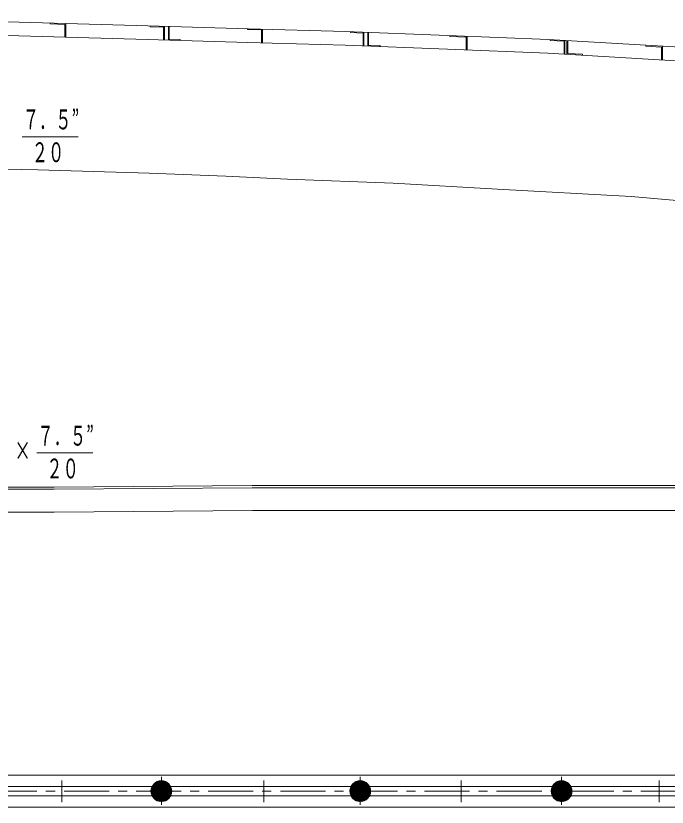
# Model space of a CAD drawing. Units: millimetres, scale not verified. Extents: x -28714 to 28714, y -20310 to 20310.
# Drawn here: x 4026 to 7639, y -10230 to -5842 of the extents above; entities that cross this region are included whole.
import ezdxf
from ezdxf.enums import TextEntityAlignment as Align

# ---------------------------------------------------------------- set-up
doc = ezdxf.new("R2010")
doc.units = ezdxf.units.MM
doc.header["$LTSCALE"] = 50
doc.linetypes.add('CHAIN1', pattern=[8, 5, -1, 1, -1])
for name, color, linetype, lineweight in [('0-0_0', 3, 'Continuous', 18), ('0-1', 4, 'CHAIN1', 18), ('0-2_寸法', 2, 'Continuous', 18)]:
    doc.layers.add(name, color=color, linetype=linetype, lineweight=lineweight)
doc.styles.add('ＭＳ ゴシック', font='')
doc.styles.get('ＭＳ ゴシック').set_extended_font_data('MS Gothic')

msp = doc.modelspace()

# ---------------------------------------------------------------- linework, layer by layer
at = {"layer": '0-0_0'}
for p, q in [((4216.72, -5886.75), (4216.72, -5881.67)), ((4302.95, -5884.13), (4302.95, -5960.36)), ((4770.93, -5902.6), (4770.93, -5897.52)), ((4849.85, -5899.77), (4849.85, -5976)), ((4871.73, -5976.63), (4871.73, -5900.4)), ((5310.07, -5918.02), (5310.07, -5912.94)), ((5393.49, -5915.32), (5393.49, -5991.55)), ((5882.52, -5934.67), (5882.52, -5929.59)), ((5956.75, -5932.11), (5956.75, -6008.74)), ((5977.37, -6009.54), (5977.37, -5933.29)), ((6433.9, -5956.16), (6433.9, -5951.07)), ((6529.43, -5954.8), (6529.43, -6031.05)), ((4937.66, -5978.52), (4937.66, -5973.43)), ((6046.3, -6012.23), (6046.3, -6007.15)), ((6989.89, -5978.02), (6989.89, -5972.93)), ((7071.67, -5977.78), (7071.67, -6054.11)), ((7083.02, -6054.79), (7083.02, -5978.45)), ((7519.67, -6009.45), (7519.67, -6004.36)), ((7612.57, -6009.87), (7612.57, -6086.2)), ((7169.44, -6059.91), (7169.44, -6054.82)), ((19324.21, -10052.4), (-12307.01, -10052.4)), ((4280.86, -10201.88), (4280.86, -10082.8)), ((4775.38, -10137.91), (4829.51, -10083.79)), ((4775.9, -10132.9), (4824.5, -10084.3)), ((4776.48, -10141.3), (4832.9, -10084.88)), ((4777.01, -10127.3), (4818.9, -10085.41)), ((4779.08, -10120.75), (4812.35, -10087.48)), ((4780.97, -10141.3), (4832.9, -10089.37)), ((4783.23, -10112.1), (4803.7, -10091.63)), ((4832.9, -10062.13), (4832.9, -10217.36)), ((4832.9, -10084.88), (4834.08, -10083.7)), ((4832.9, -10089.37), (4838.33, -10083.94)), ((4832.9, -10093.87), (4842.3, -10084.46)), ((4832.9, -10098.36), (4846.05, -10085.21)), ((4832.9, -10102.85), (4849.59, -10086.16)), ((4832.9, -10107.34), (4852.95, -10087.29)), ((4832.9, -10111.83), (4856.14, -10088.58)), ((4832.9, -10116.32), (4859.18, -10090.03)), ((4832.9, -10120.81), (4862.08, -10091.62)), ((4832.9, -10125.3), (4864.84, -10093.35)), ((5401.34, -10201.88), (5401.34, -10082.8)), ((5878.74, -10137.91), (5932.87, -10083.79)), ((5879.26, -10132.9), (5927.86, -10084.3)), ((5879.84, -10141.3), (5936.26, -10084.88)), ((5880.37, -10127.3), (5922.26, -10085.41)), ((5882.43, -10120.75), (5915.7, -10087.48)), ((5884.33, -10141.3), (5936.26, -10089.37)), ((5886.59, -10112.1), (5907.06, -10091.63)), ((5936.26, -10062.13), (5936.26, -10217.36)), ((5936.26, -10084.88), (5937.44, -10083.7)), ((5936.26, -10089.37), (5941.69, -10083.94)), ((5936.26, -10093.87), (5945.66, -10084.46)), ((5936.26, -10098.36), (5949.41, -10085.21)), ((5936.26, -10102.85), (5952.95, -10086.16)), ((5936.26, -10107.34), (5956.31, -10087.29)), ((5936.26, -10111.83), (5959.5, -10088.58)), ((5936.26, -10116.32), (5962.54, -10090.03)), ((5936.26, -10120.81), (5965.44, -10091.62)), ((5936.26, -10125.3), (5968.2, -10093.35)), ((6495.5, -10201.88), (6495.5, -10082.8)), ((6995.52, -10137.91), (7049.64, -10083.79)), ((6996.04, -10132.9), (7044.64, -10084.3)), ((6996.62, -10141.3), (7053.04, -10084.88)), ((6997.15, -10127.3), (7039.04, -10085.41)), ((6999.21, -10120.75), (7032.48, -10087.48)), ((7001.11, -10141.3), (7053.04, -10089.37)), ((7003.37, -10112.1), (7023.84, -10091.63)), ((7053.04, -10062.13), (7053.04, -10217.36)), ((7053.04, -10084.88), (7054.22, -10083.7)), ((7053.04, -10089.37), (7058.47, -10083.94)), ((7053.04, -10093.87), (7062.44, -10084.46)), ((7053.04, -10098.36), (7066.18, -10085.21)), ((7053.04, -10102.85), (7069.72, -10086.16)), ((7053.04, -10107.34), (7073.08, -10087.29)), ((7053.04, -10111.83), (7076.28, -10088.58)), ((7053.04, -10116.32), (7079.32, -10090.03)), ((7053.04, -10120.81), (7082.22, -10091.62)), ((7053.04, -10125.3), (7084.98, -10093.35)), ((7593.58, -10201.88), (7593.58, -10082.8)), ((19346.58, -10115.9), (956.46, -10115.9)), ((4785.46, -10141.3), (4832.9, -10093.87)), ((4789.95, -10141.3), (4832.9, -10098.36)), ((4794.44, -10141.3), (4832.9, -10102.85)), ((4798.93, -10141.3), (4832.9, -10107.34)), ((4803.42, -10141.3), (4832.9, -10111.83)), ((4807.91, -10141.3), (4832.9, -10116.32)), ((4812.4, -10141.3), (4832.9, -10120.81)), ((4816.89, -10141.3), (4832.9, -10125.3)), ((4821.38, -10141.3), (4832.9, -10129.79)), ((4825.87, -10141.3), (4832.9, -10134.28)), ((4832.9, -10129.79), (4867.47, -10095.21)), ((4832.9, -10134.28), (4869.97, -10097.2)), ((4832.9, -10138.77), (4872.35, -10099.31)), ((4834.85, -10141.3), (4874.6, -10101.55)), ((4839.34, -10141.3), (4876.73, -10103.91)), ((4843.83, -10141.3), (4878.74, -10106.4)), ((4848.32, -10141.3), (4880.61, -10109.01)), ((4852.82, -10141.3), (4882.36, -10111.76)), ((4857.31, -10141.3), (4883.97, -10114.64)), ((4861.8, -10141.3), (4885.44, -10117.66)), ((4866.29, -10141.3), (4886.75, -10120.83)), ((4870.78, -10141.3), (4887.91, -10124.17)), ((4875.27, -10141.3), (4888.88, -10127.69)), ((4879.76, -10141.3), (4889.66, -10131.4)), ((4884.25, -10141.3), (4890.2, -10135.34)), ((5888.82, -10141.3), (5936.26, -10093.87)), ((5893.31, -10141.3), (5936.26, -10098.36)), ((5897.8, -10141.3), (5936.26, -10102.85)), ((5902.29, -10141.3), (5936.26, -10107.34)), ((5906.78, -10141.3), (5936.26, -10111.83)), ((5911.27, -10141.3), (5936.26, -10116.32)), ((5915.76, -10141.3), (5936.26, -10120.81)), ((5920.25, -10141.3), (5936.26, -10125.3)), ((5924.74, -10141.3), (5936.26, -10129.79)), ((5929.23, -10141.3), (5936.26, -10134.28)), ((5936.26, -10129.79), (5970.83, -10095.21)), ((5936.26, -10134.28), (5973.33, -10097.2)), ((5936.26, -10138.77), (5975.71, -10099.31)), ((5938.21, -10141.3), (5977.96, -10101.55)), ((5942.7, -10141.3), (5980.09, -10103.91)), ((5947.19, -10141.3), (5982.1, -10106.4)), ((5951.68, -10141.3), (5983.97, -10109.01)), ((5956.17, -10141.3), (5985.72, -10111.76)), ((5960.66, -10141.3), (5987.33, -10114.64)), ((5965.15, -10141.3), (5988.8, -10117.66)), ((5969.64, -10141.3), (5990.11, -10120.83)), ((5974.13, -10141.3), (5991.26, -10124.17)), ((5978.62, -10141.3), (5992.24, -10127.69)), ((5983.11, -10141.3), (5993.01, -10131.4)), ((5987.6, -10141.3), (5993.56, -10135.34)), ((7005.6, -10141.3), (7053.04, -10093.87)), ((7010.09, -10141.3), (7053.04, -10098.36)), ((7014.58, -10141.3), (7053.04, -10102.85)), ((7019.07, -10141.3), (7053.04, -10107.34)), ((7023.56, -10141.3), (7053.04, -10111.83)), ((7028.05, -10141.3), (7053.04, -10116.32)), ((7032.54, -10141.3), (7053.04, -10120.81)), ((7037.03, -10141.3), (7053.04, -10125.3)), ((7041.52, -10141.3), (7053.04, -10129.79)), ((7046.01, -10141.3), (7053.04, -10134.28)), ((7053.04, -10129.79), (7087.61, -10095.21)), ((7053.04, -10134.28), (7090.11, -10097.2)), ((7053.04, -10138.77), (7092.49, -10099.31)), ((7054.99, -10141.3), (7094.74, -10101.55)), ((7059.48, -10141.3), (7096.87, -10103.91)), ((7063.97, -10141.3), (7098.87, -10106.4)), ((7068.46, -10141.3), (7100.75, -10109.01)), ((7072.95, -10141.3), (7102.5, -10111.76)), ((7077.44, -10141.3), (7104.11, -10114.64)), ((7081.93, -10141.3), (7105.58, -10117.66)), ((7086.42, -10141.3), (7106.89, -10120.83)), ((7090.91, -10141.3), (7108.04, -10124.17)), ((7095.4, -10141.3), (7109.02, -10127.69)), ((7099.89, -10141.3), (7109.79, -10131.4)), ((7104.38, -10141.3), (7110.34, -10135.34)), ((19346.58, -10166.7), (956.46, -10166.7)), ((4775.3, -10142.49), (4776.48, -10141.3)), ((4775.54, -10146.73), (4780.97, -10141.3)), ((4776.06, -10150.71), (4785.46, -10141.3)), ((4776.8, -10154.45), (4789.95, -10141.3)), ((4777.75, -10157.99), (4794.44, -10141.3)), ((4778.89, -10161.35), (4798.93, -10141.3)), ((4780.18, -10164.54), (4803.42, -10141.3)), ((4781.63, -10167.58), (4807.91, -10141.3)), ((4783.22, -10170.48), (4812.4, -10141.3)), ((4784.95, -10173.24), (4816.89, -10141.3)), ((4786.81, -10175.87), (4821.38, -10141.3)), ((4788.8, -10178.38), (4825.87, -10141.3)), ((4790.91, -10180.75), (4830.36, -10141.3)), ((4793.15, -10183.01), (4832.9, -10143.26)), ((4795.51, -10185.13), (4832.9, -10147.75)), ((4798, -10187.14), (4832.9, -10152.24)), ((4800.61, -10189.02), (4832.9, -10156.73)), ((4803.35, -10190.76), (4832.9, -10161.22)), ((4806.23, -10192.37), (4832.9, -10165.71)), ((4809.26, -10193.84), (4832.9, -10170.2)), ((4812.43, -10195.16), (4832.9, -10174.69)), ((4815.77, -10196.31), (4832.9, -10179.18)), ((4830.36, -10141.3), (4832.9, -10138.77)), ((4832.9, -10143.26), (4834.85, -10141.3)), ((4832.9, -10147.75), (4839.34, -10141.3)), ((4832.9, -10152.24), (4843.83, -10141.3)), ((4832.9, -10156.73), (4848.32, -10141.3)), ((4832.9, -10161.22), (4852.82, -10141.3)), ((4832.9, -10165.71), (4857.31, -10141.3)), ((4832.9, -10170.2), (4861.8, -10141.3)), ((4832.9, -10174.69), (4866.29, -10141.3)), ((4832.9, -10179.18), (4870.78, -10141.3)), ((4832.9, -10183.67), (4875.27, -10141.3)), ((4832.9, -10188.16), (4879.76, -10141.3)), ((4832.9, -10192.65), (4884.25, -10141.3)), ((4832.9, -10197.14), (4888.74, -10141.3)), ((4835.68, -10198.85), (4890.44, -10144.08)), ((4840.62, -10198.39), (4889.99, -10149.02)), ((4846.13, -10197.37), (4888.97, -10154.54)), ((4852.53, -10195.47), (4887.06, -10160.93)), ((4860.76, -10191.73), (4883.33, -10169.16)), ((4888.74, -10141.3), (4890.49, -10139.55)), ((5878.66, -10142.49), (5879.84, -10141.3)), ((5878.9, -10146.73), (5884.33, -10141.3)), ((5879.42, -10150.71), (5888.82, -10141.3)), ((5880.16, -10154.45), (5893.31, -10141.3)), ((5881.11, -10157.99), (5897.8, -10141.3)), ((5882.24, -10161.35), (5902.29, -10141.3)), ((5883.54, -10164.54), (5906.78, -10141.3)), ((5884.99, -10167.58), (5911.27, -10141.3)), ((5886.58, -10170.48), (5915.76, -10141.3)), ((5888.31, -10173.24), (5920.25, -10141.3)), ((5890.17, -10175.87), (5924.74, -10141.3)), ((5892.16, -10178.38), (5929.23, -10141.3)), ((5894.27, -10180.75), (5933.72, -10141.3)), ((5896.51, -10183.01), (5936.26, -10143.26)), ((5898.87, -10185.13), (5936.26, -10147.75)), ((5901.35, -10187.14), (5936.26, -10152.24)), ((5903.97, -10189.02), (5936.26, -10156.73)), ((5906.71, -10190.76), (5936.26, -10161.22)), ((5909.59, -10192.37), (5936.26, -10165.71)), ((5912.61, -10193.84), (5936.26, -10170.2)), ((5915.79, -10195.16), (5936.26, -10174.69)), ((5919.13, -10196.31), (5936.26, -10179.18)), ((5933.72, -10141.3), (5936.26, -10138.77)), ((5936.26, -10143.26), (5938.21, -10141.3)), ((5936.26, -10147.75), (5942.7, -10141.3)), ((5936.26, -10152.24), (5947.19, -10141.3)), ((5936.26, -10156.73), (5951.68, -10141.3)), ((5936.26, -10161.22), (5956.17, -10141.3)), ((5936.26, -10165.71), (5960.66, -10141.3)), ((5936.26, -10170.2), (5965.15, -10141.3)), ((5936.26, -10174.69), (5969.64, -10141.3)), ((5936.26, -10179.18), (5974.13, -10141.3)), ((5936.26, -10183.67), (5978.62, -10141.3)), ((5936.26, -10188.16), (5983.11, -10141.3)), ((5936.26, -10192.65), (5987.6, -10141.3)), ((5936.26, -10197.14), (5992.09, -10141.3)), ((5939.04, -10198.85), (5993.8, -10144.08)), ((5943.98, -10198.39), (5993.35, -10149.02)), ((5949.49, -10197.37), (5992.33, -10154.54)), ((5955.89, -10195.47), (5990.42, -10160.93)), ((5964.11, -10191.73), (5986.69, -10169.16)), ((5992.09, -10141.3), (5993.84, -10139.55)), ((6995.43, -10142.49), (6996.62, -10141.3)), ((6995.68, -10146.73), (7001.11, -10141.3)), ((6996.2, -10150.71), (7005.6, -10141.3)), ((6996.94, -10154.45), (7010.09, -10141.3)), ((6997.89, -10157.99), (7014.58, -10141.3)), ((6999.02, -10161.35), (7019.07, -10141.3)), ((7000.32, -10164.54), (7023.56, -10141.3)), ((7001.77, -10167.58), (7028.05, -10141.3)), ((7003.36, -10170.48), (7032.54, -10141.3)), ((7005.09, -10173.24), (7037.03, -10141.3)), ((7006.95, -10175.87), (7041.52, -10141.3)), ((7008.94, -10178.38), (7046.01, -10141.3)), ((7011.05, -10180.75), (7050.5, -10141.3)), ((7013.29, -10183.01), (7053.04, -10143.26)), ((7015.65, -10185.13), (7053.04, -10147.75)), ((7018.13, -10187.14), (7053.04, -10152.24)), ((7020.75, -10189.02), (7053.04, -10156.73)), ((7023.49, -10190.76), (7053.04, -10161.22)), ((7026.37, -10192.37), (7053.04, -10165.71)), ((7029.39, -10193.84), (7053.04, -10170.2)), ((7032.57, -10195.16), (7053.04, -10174.69)), ((7035.91, -10196.31), (7053.04, -10179.18)), ((7050.5, -10141.3), (7053.04, -10138.77)), ((7053.04, -10143.26), (7054.99, -10141.3)), ((7053.04, -10147.75), (7059.48, -10141.3)), ((7053.04, -10152.24), (7063.97, -10141.3)), ((7053.04, -10156.73), (7068.46, -10141.3)), ((7053.04, -10161.22), (7072.95, -10141.3)), ((7053.04, -10165.71), (7077.44, -10141.3)), ((7053.04, -10170.2), (7081.93, -10141.3)), ((7053.04, -10174.69), (7086.42, -10141.3)), ((7053.04, -10179.18), (7090.91, -10141.3)), ((7053.04, -10183.67), (7095.4, -10141.3)), ((7053.04, -10188.16), (7099.89, -10141.3)), ((7053.04, -10192.65), (7104.38, -10141.3)), ((7053.04, -10197.14), (7108.87, -10141.3)), ((7055.82, -10198.85), (7110.58, -10144.08)), ((7060.76, -10198.39), (7110.13, -10149.02)), ((7066.27, -10197.37), (7109.11, -10154.54)), ((7072.67, -10195.47), (7107.2, -10160.93)), ((7080.89, -10191.73), (7103.47, -10169.16)), ((7108.87, -10141.3), (7110.62, -10139.55)), ((4819.28, -10197.28), (4832.9, -10183.67)), ((4823, -10198.06), (4832.9, -10188.16)), ((4826.94, -10198.61), (4832.9, -10192.65)), ((4831.15, -10198.89), (4832.9, -10197.14)), ((5922.64, -10197.28), (5936.26, -10183.67)), ((5926.36, -10198.06), (5936.26, -10188.16)), ((5930.3, -10198.61), (5936.26, -10192.65)), ((5934.51, -10198.89), (5936.26, -10197.14)), ((7039.42, -10197.28), (7053.04, -10183.67)), ((7043.14, -10198.06), (7053.04, -10188.16)), ((7047.08, -10198.61), (7053.04, -10192.65)), ((7051.29, -10198.89), (7053.04, -10197.14)), ((19324.21, -10230.2), (-12307.01, -10230.2))]:
    msp.add_line(p, q, dxfattribs=at)
for points in [[(-719.23, -5847.85), (307.44, -5847.85), (866.63, -5841.69), (1424.84, -5841.69), (1993.87, -5847.78), (2560.45, -5853.83), (3082.68, -5859.42), (3651.23, -5865.49), (4758.11, -5897.15), (5315.51, -5913.09), (5855.29, -5928.53), (6422.35, -5950.62), (6980.68, -5972.38), (8187.75, -6043.99)], [(-718.26, -5924.05), (307.86, -5924.05), (867.05, -5917.89), (1424.43, -5917.89), (1993.05, -5923.97), (2559.64, -5930.03), (3081.87, -5935.61), (3649.73, -5941.68), (4755.93, -5973.32), (5313.33, -5989.26), (5852.72, -6004.69), (6419.38, -6026.77), (6976.94, -6048.49), (8182.2, -6120)], [(4216.72, -5886.75), (4297.87, -5889.07), (4297.87, -5960.22)], [(4770.93, -5902.6), (4844.77, -5904.71), (4844.77, -5975.86)], [(4876.81, -5900.4), (4876.81, -5971.69), (4937.66, -5973.43)], [(5310.07, -5918.02), (5388.41, -5920.26), (5388.41, -5991.41)], [(5882.52, -5934.67), (5951.67, -5937.37), (5951.67, -6008.54)], [(5982.45, -5933.29), (5982.45, -6004.66), (6046.3, -6007.15)], [(6433.9, -5956.16), (6524.35, -5959.68), (6524.35, -6030.86)], [(6989.89, -5978.02), (7066.59, -5982.57), (7066.59, -6053.81)], [(7088.1, -5978.45), (7088.1, -6050), (7169.44, -6054.82)], [(7519.67, -6009.45), (7607.49, -6014.65), (7607.49, -6085.9)], [(-1201.03, -6701.03), (61.25, -6671.74), (931.06, -6663.08), (1420.17, -6657.79), (1827.41, -6663.91), (2526.69, -6666.74), (3593.27, -6684.06), (4146.77, -6695.66), (4766.05, -6713.34), (5190.44, -6730.48), (5533.32, -6746.63), (6118.07, -6770.01), (6697.96, -6802.26), (7439.41, -6843.5), (8050.6, -6897.67)], [(17000.33, -9244.57), (15887.09, -8997.99), (14633.19, -8811.79), (13194.72, -8659.34), (11285.71, -8542.41), (9543.15, -8482.65), (8741.87, -8463.38), (7748.2, -8458.49), (6536.93, -8458.49), (5337.21, -8458.49), (4237.97, -8467.51), (3274.75, -8467.51), (2393.98, -8481.12), (1282.38, -8487.85), (338.49, -8491.19), (-785.02, -8488.88), (-1315.24, -8487.91), (-1900.19, -8473.12), (-2462.28, -8458.9), (-3020.01, -8454.55), (-3395.54, -8439.49)], [(17003.08, -9232.17), (15889.4, -8985.49), (14634.79, -8799.18), (13195.78, -8646.68), (11286.32, -8529.72), (9543.52, -8469.96), (8742.06, -8450.68), (7748.23, -8445.79), (6536.93, -8445.79), (5337.16, -8445.79), (4237.92, -8454.81), (3274.66, -8454.81), (2393.85, -8468.42), (1282.32, -8475.15), (338.48, -8478.49), (-784.99, -8476.18), (-1315.07, -8475.21), (-1899.87, -8460.42), (-2462.07, -8446.21), (-3019.71, -8441.85), (-3395.03, -8426.8)], [(16972.87, -9368.57), (15864, -9122.95), (14617.16, -8937.8), (13184.14, -8785.93), (11279.65, -8669.28), (9539.45, -8609.6), (8740.03, -8590.37), (7747.89, -8585.49), (6536.93, -8585.49), (5337.73, -8585.49), (4238.49, -8594.51), (3275.74, -8594.51), (2395.35, -8608.11), (1282.99, -8614.85), (338.58, -8618.19), (-785.28, -8615.88), (-1316.96, -8614.91), (-1903.4, -8600.08), (-2464.38, -8585.89), (-3023.05, -8581.53), (-3400.63, -8566.39)]]:
    msp.add_lwpolyline(points, dxfattribs=at)
for centre in [(4832.9, -10141.3), (5936.26, -10141.3), (7053.04, -10141.3)]:
    msp.add_circle(centre, 57.61, dxfattribs=at)
at = {"layer": '0-1'}
msp.add_line((22142.93, -10141.3), (-21383.31, -10141.3), dxfattribs=at)
at = {"layer": '0-2_寸法'}
for p, q in [((4061.1, -6511.9), (4371.29, -6511.9)), ((4142.2, -8265.63), (4452.38, -8265.63))]:
    msp.add_line(p, q, dxfattribs=at)

# ---------------------------------------------------------------- texts
at = {"layer": '0-2_寸法', "style": 'ＭＳ ゴシック', "width": 0.6}
for s, p in [('７．５”', (4064.48, -6504.44)), ('２０', (4114.01, -6686.24)), ('７．５”', (4145.57, -8258.16)), ('×', (4018.42, -8341.04)), ('２０', (4195.1, -8439.96))]:
    msp.add_text(s, height=110, dxfattribs=at).set_placement(p, align=Align.BOTTOM_LEFT)

doc.saveas('drawing.dxf')
